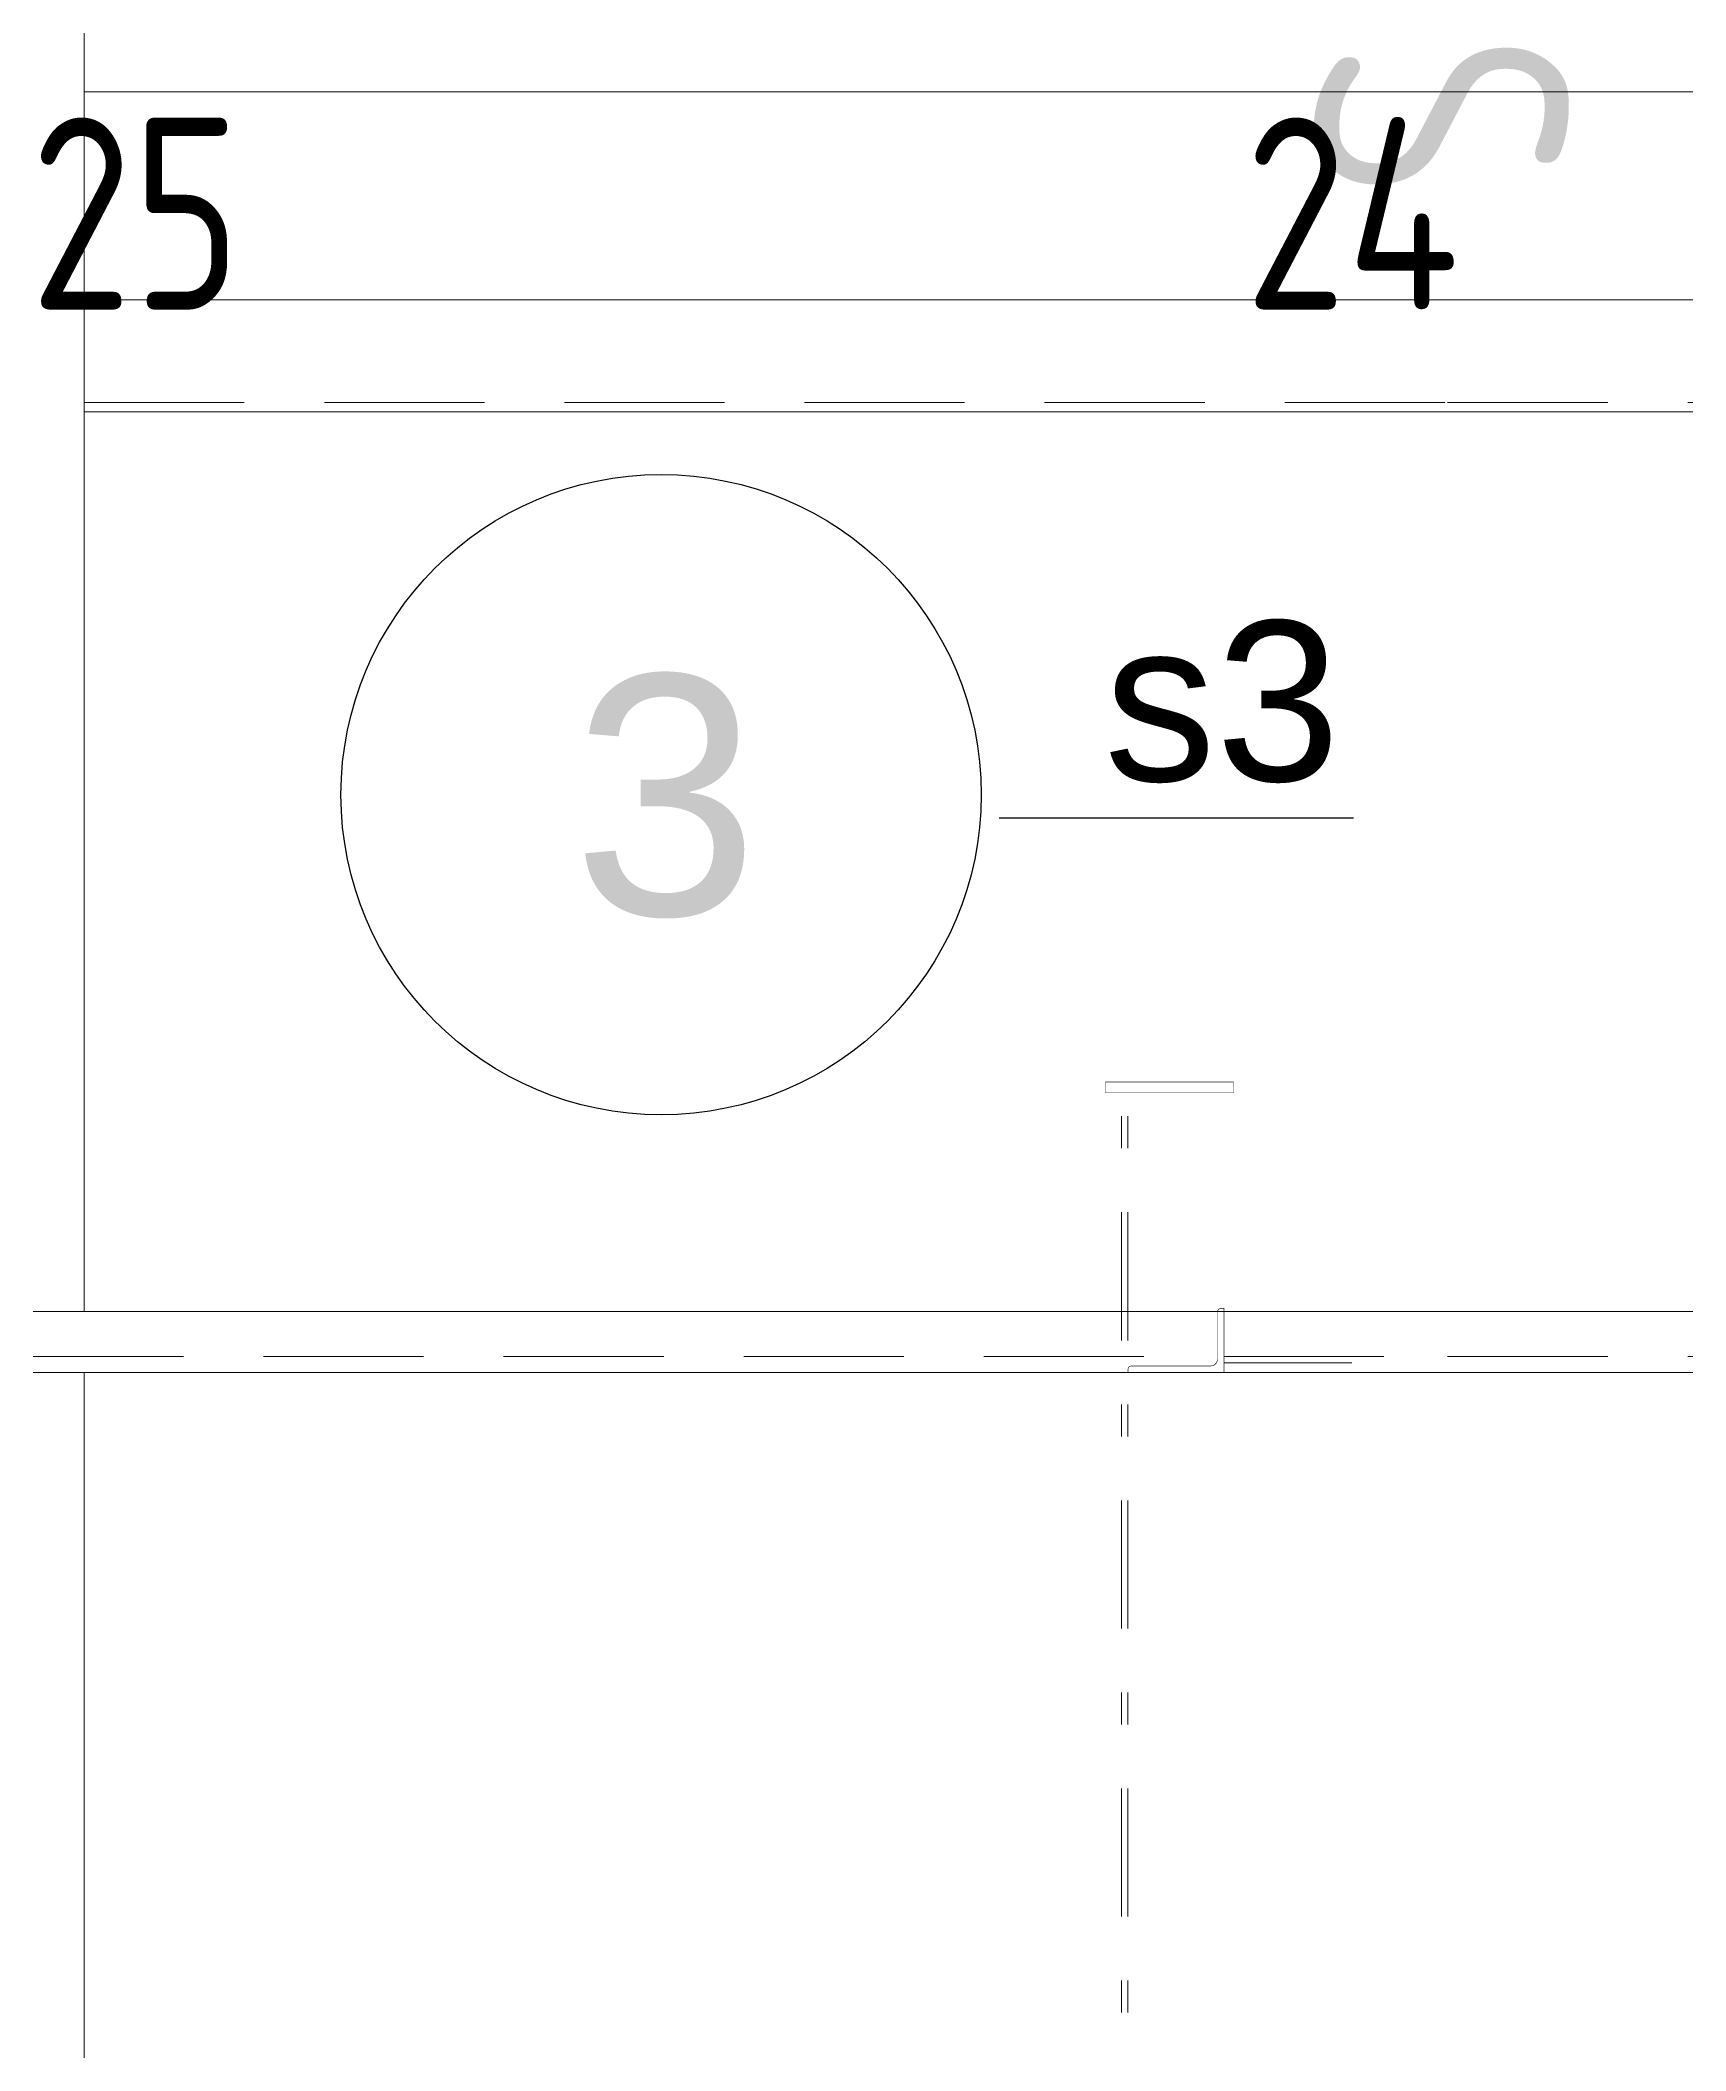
# Model space of a CAD drawing. Header units: millimetres. Extents: x 149544 to 197467, y -3118 to 25363.
# Drawn here: x 154750 to 155264, y 16734 to 17362 of the extents above; entities that cross this region are included whole.
import ezdxf

# ---------------------------------------------------------------- set-up
doc = ezdxf.new("R2010")
doc.units = ezdxf.units.MM
doc.header["$MEASUREMENT"] = 0
for name, pattern in [('K5LT32769', [0]), ('K5LT32781', [90, 40, -20, 10, -20]), ('K5LT32795', [75, 50, -25])]:
    doc.linetypes.add(name, pattern=pattern)
doc.layers.add('pen_7', color=1, linetype='Continuous')
doc.styles.add('KTEXTSTYLE', font='GOST_AU.SHX', dxfattribs={"width": 0.96, "height": 5})
doc.styles.add('style5', font='arial.ttf', dxfattribs={"height": 3})

msp = doc.modelspace()

# ---------------------------------------------------------------- linework, layer by layer
at = {"color": 0, "linetype": 'K5LT32769', "lineweight": 18}
for p, q in [((154763.84, 16964.93), (154763.84, 17826.93)), ((154763.84, 17345.93), (155189.72, 17345.93)), ((155189.72, 17345.93), (156217.84, 17345.93)), ((155189.72, 17280.93), (154763.84, 17280.93)), ((155711.07, 17280.93), (155189.72, 17280.93)), ((154763.84, 17245.93), (155189.72, 17245.93)), ((155189.72, 17245.93), (155757.84, 17245.93)), ((155189.72, 16964.93), (154431.97, 16964.93)), ((154744.84, 16964.93), (154763.84, 16964.93)), ((155755.32, 16964.93), (155189.72, 16964.93)), ((153369.84, 16945.93), (155189.72, 16945.93)), ((154744.84, 16945.93), (154763.84, 16945.93)), ((154763.84, 16945.93), (154763.84, 16414.93)), ((155189.72, 16945.93), (155777.84, 16945.93))]:
    msp.add_line(p, q, dxfattribs=at)
at = {"color": 0, "linetype": 'K5LT32795', "lineweight": 18}
for p, q in [((154763.84, 17248.93), (155189.72, 17248.93)), ((155189.72, 17248.93), (155657.84, 17248.93)), ((153469.84, 16950.93), (155189.72, 16950.93)), ((155189.72, 16950.93), (155677.84, 16950.93))]:
    msp.add_line(p, q, dxfattribs=at)
msp.add_line((155049.64, 17119.18), (155160.33, 17119.18))
at = {"color": 0, "linetype": 'K5LT32781', "lineweight": 18}
for p, q in [((155087.84, 16145.93), (155087.84, 17036.64)), ((155089.84, 16145.93), (155089.84, 17036.64)), ((155119.84, 16948.93), (155179.84, 16948.93)), ((155119.84, 16945.93), (155179.84, 16945.93))]:
    msp.add_line(p, q, dxfattribs=at)
at = {"color": 0, "linetype": 'K5LT32781', "const_width": 0.18}
for points in [[(155082.84, 17033.24), (155082.84, 17036.64), (155122.84, 17036.64), (155122.84, 17033.24), (155082.84, 17033.24)], [(155089.84, 16945.93), (155089.84, 16946.93), (155090.13, 16947.64), (155090.84, 16947.93), (155115.84, 16947.93), (155116.84, 16948.2), (155117.57, 16948.93), (155117.84, 16949.93), (155117.84, 16964.93), (155118.13, 16965.64), (155118.84, 16965.93), (155119.84, 16965.93), (155119.84, 16945.93), (155089.84, 16945.93)]]:
    msp.add_lwpolyline(points, dxfattribs=at)
at = {"color": 0}
msp.add_circle((154944.04, 17126.38), 100, dxfattribs=at)

# ---------------------------------------------------------------- texts
at = {"color": 0, "insert": (155226.19, 17365.36), "char_height": 2.5, "attachment_point": 1, "rotation": 273.51105, "style": 'KTEXTSTYLE'}
msp.add_mtext('\\H3.5;\\W0.965;\\Q15;\\Q0;\\H80.00;{\\c255;S}', dxfattribs=at)
at = {"color": 0, "char_height": 2.5, "attachment_point": 1, "style": 'KTEXTSTYLE'}
for s, insert in [('{\\H24x;\\W0.965;\\C6;25}', (154746.99, 17337.91)), ('{\\H24x;\\W0.965;\\C6;24}', (155126.36, 17337.91))]:
    msp.add_mtext(s, dxfattribs=dict(at, insert=insert))
at = {"layer": 'pen_7', "color": 0, "style": 'style5'}
msp.add_text('s3', height=50, dxfattribs=at).set_placement((155082.39, 17130.67))
at = {"layer": 'pen_7', "color": 2, "style": 'style5'}
msp.add_text('3', height=75, dxfattribs=at).set_placement((154916.33, 17088.77))

doc.saveas('drawing.dxf')
